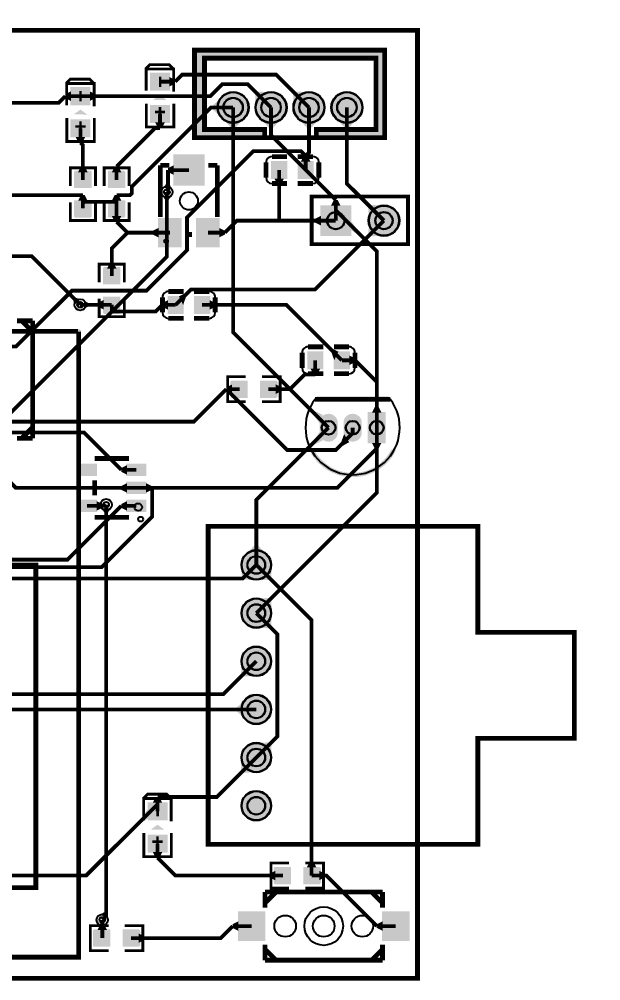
# Model space of a CAD drawing. Header units: millimetres. Extents: x -0.1 to 89.7, y -52.2 to 0.6.
# Drawn here: x 59 to 89.7, y -50.1 to 0.6 of the extents above; entities that cross this region are included whole.
import ezdxf

# ---------------------------------------------------------------- set-up
doc = ezdxf.new("R2010")
doc.units = ezdxf.units.MM
for name, color, linetype, true_color in [('BoardOutLine', 7, 'Continuous', 0xff00ff), ('BottomLayer', 7, 'Continuous', 0x0000ff), ('BottomSilkLayer', 7, 'Continuous', 0x66cc33), ('BottomSolderMaskLayer', 7, 'Continuous', 0xaa00ff), ('Document', 7, 'Continuous', 0xffffff), ('Hole', 7, 'Continuous', 0x222222), ('Multi-Layer', 7, 'Continuous', 0xc0c0c0), ('TopLayer', 7, 'Continuous', 0xff0000), ('TopPasteMaskLayer', 7, 'Continuous', 0x808080), ('TopSilkLayer', 7, 'Continuous', 0xffcc00), ('TopSolderMaskLayer', 7, 'Continuous', 0x800080)]:
    doc.layers.add(name, color=color, linetype=linetype, true_color=true_color)

msp = doc.modelspace()

# ---------------------------------------------------------------- hatches: boundary and pattern name
at = {"layer": 'BottomLayer'}
for points in [[(70.879, -4.593), (69.679, -4.593), (70.179, -5.153), (70.379, -5.153)], [(72.879, -4.593), (71.679, -4.593), (72.179, -5.153), (72.379, -5.153)], [(76.879, -4.593), (75.679, -4.593), (76.179, -5.153), (76.379, -5.153)], [(66.563, -8.722), (67.013, -8.722), (66.888, -8.932), (66.688, -8.932)], [(75.442, -9.246), (75.942, -9.246), (75.792, -8.946), (75.592, -8.946)], [(77.446, -10.082), (78.281, -9.247), (77.545, -9.204), (77.403, -9.346)], [(76.48, -10.026), (76.48, -10.526), (76.78, -10.718), (76.78, -10.435)], [(62.232, -14.17), (61.914, -14.488), (61.854, -14.251), (61.995, -14.11)], [(74.861, -20.755), (75.004, -20.276), (74.561, -20.064), (74.561, -20.346)], [(77.601, -20.155), (78.101, -20.155), (77.951, -19.855), (77.751, -19.855)], [(75.004, -21.634), (74.861, -21.155), (74.561, -21.564), (74.561, -21.846)], [(78.101, -21.755), (77.601, -21.755), (77.751, -22.055), (77.951, -22.055)], [(63.359, -25.213), (63.809, -25.213), (63.684, -25.423), (63.484, -25.423)], [(72.073, -27.69), (70.93, -27.69), (71.401, -27.157), (71.601, -27.157)], [(71.453, -29.974), (72.262, -30.782), (72.305, -30.071), (72.164, -29.93)], [(71.453, -31.495), (72.262, -30.686), (72.305, -31.397), (72.164, -31.538)], [(71.453, -37.594), (72.262, -38.402), (72.305, -37.691), (72.164, -37.55)], [(63.285, -46.635), (63.676, -46.858), (63.684, -46.621), (63.484, -46.507)]]:
    msp.add_hatch(color=256, dxfattribs=at).paths.add_polyline_path(points)
at = {"layer": 'BottomSolderMaskLayer'}
for points in [[(69.454, -4.064, 1), (71.104, -4.064, 1)], [(71.454, -4.064, 1), (73.104, -4.064, 1)], [(73.454, -4.064, 1), (75.104, -4.064, 1)], [(75.454, -4.064, 1), (77.104, -4.064, 1)], [(76.505, -9.22), (76.505, -10.846), (74.879, -10.846), (74.879, -9.22)], [(77.419, -10.033, 1), (79.045, -10.033, 1)], [(75.787, -21.316, -0.785398), (74.836, -21.316), (74.836, -20.594, -0.785398), (75.787, -20.594)], [(77.057, -21.316, -0.785398), (76.106, -21.316), (76.106, -20.594, -0.785398), (77.057, -20.594)], [(78.327, -21.78), (77.376, -21.78), (77.376, -20.13), (78.327, -20.13)], [(70.714, -28.194, 1), (72.289, -28.194, 1)], [(70.714, -30.734, 1), (72.289, -30.734, 1)], [(70.714, -33.274, 1), (72.289, -33.274, 1)], [(70.714, -35.814, 1), (72.289, -35.814, 1)], [(70.714, -38.354, 1), (72.289, -38.354, 1)], [(70.714, -40.894, 1), (72.289, -40.894, 1)]]:
    msp.add_hatch(color=256, dxfattribs=at).paths.add_polyline_path(points)
at = {"layer": 'Document'}
for points in [[(68.379, -0.964), (78.379, -0.964), (78.379, -5.664), (74.679, -5.664), (74.679, -5.164), (77.779, -5.164), (77.779, -1.464), (68.779, -1.464), (68.779, -5.164), (71.979, -5.164), (71.979, -5.664), (68.179, -5.664), (68.179, -5.364), (68.179, -0.964)], [(66.363, -2.437), (66.363, -2.977), (66.493, -2.977), (66.493, -2.437)], [(62.172, -3.199), (62.172, -3.739), (62.302, -3.739), (62.302, -3.199)], [(66.356, -4.035), (66.356, -4.575), (66.486, -4.575), (66.486, -4.035)], [(66.692, -4.241), (66.152, -4.241), (66.152, -4.371), (66.692, -4.371)], [(62.501, -5.003), (61.961, -5.003), (61.961, -5.133), (62.501, -5.133)], [(62.165, -4.797), (62.165, -5.337), (62.295, -5.337), (62.295, -4.797)], [(62.103, -15.748), (3.104, -15.748), (3.087, -15.749), (3.071, -15.752), (3.055, -15.758), (3.04, -15.765), (3.026, -15.774), (3.014, -15.785), (3.003, -15.798), (2.994, -15.812), (2.986, -15.826), (2.981, -15.842), (2.978, -15.858), (2.977, -15.875), (2.978, -15.892), (2.981, -15.908), (2.986, -15.924), (2.994, -15.939), (3.003, -15.952), (3.014, -15.965), (3.026, -15.976), (3.04, -15.985), (3.055, -15.992), (3.071, -15.998), (3.087, -16.001), (3.104, -16.002), (62.103, -16.002), (62.12, -16.001), (62.136, -15.998), (62.152, -15.992), (62.167, -15.985), (62.181, -15.976), (62.193, -15.965), (62.204, -15.952), (62.213, -15.939), (62.221, -15.924), (62.226, -15.908), (62.229, -15.892), (62.23, -15.875), (62.229, -15.858), (62.226, -15.842), (62.221, -15.826), (62.213, -15.812), (62.204, -15.798), (62.193, -15.785), (62.181, -15.774), (62.167, -15.765), (62.152, -15.758), (62.136, -15.752), (62.12, -15.749), (62.103, -15.748)], [(3.139, -49.012), (62.139, -49.012), (62.156, -49.011), (62.172, -49.008), (62.188, -49.002), (62.202, -48.995), (62.216, -48.986), (62.229, -48.975), (62.24, -48.962), (62.249, -48.948), (62.256, -48.934), (62.262, -48.918), (62.265, -48.902), (62.266, -48.885), (62.266, -15.885), (62.265, -15.868), (62.262, -15.852), (62.256, -15.836), (62.249, -15.821), (62.24, -15.808), (62.229, -15.795), (62.216, -15.784), (62.202, -15.775), (62.188, -15.768), (62.172, -15.762), (62.156, -15.759), (62.139, -15.758), (62.122, -15.759), (62.106, -15.762), (62.09, -15.768), (62.075, -15.775), (62.062, -15.784), (62.049, -15.795), (62.038, -15.808), (62.029, -15.821), (62.022, -15.836), (62.016, -15.852), (62.013, -15.868), (62.012, -15.885), (62.012, -48.758), (3.139, -48.758), (3.123, -48.759), (3.106, -48.762), (3.091, -48.768), (3.076, -48.775), (3.062, -48.784), (3.049, -48.795), (3.038, -48.808), (3.029, -48.821), (3.022, -48.836), (3.017, -48.852), (3.013, -48.868), (3.012, -48.885), (3.013, -48.902), (3.017, -48.918), (3.022, -48.934), (3.029, -48.948), (3.038, -48.962), (3.049, -48.975), (3.062, -48.986), (3.076, -48.995), (3.091, -49.002), (3.106, -49.008), (3.123, -49.011), (3.139, -49.012)], [(78.486, -19.558), (74.676, -19.558), (74.676, -19.304), (78.486, -19.304)], [(78.871, -22.115), (78.617, -22.115), (78.584, -22.176), (78.549, -22.235), (78.512, -22.294), (78.473, -22.351), (78.433, -22.407), (78.391, -22.462), (78.347, -22.516), (78.302, -22.568), (78.255, -22.619), (78.207, -22.669), (78.157, -22.717), (78.105, -22.763), (78.053, -22.808), (77.999, -22.852), (77.944, -22.893), (77.887, -22.933), (77.83, -22.972), (77.771, -23.008), (77.711, -23.043), (77.65, -23.076), (77.588, -23.107), (77.526, -23.136), (77.462, -23.164), (77.398, -23.189), (77.333, -23.213), (77.267, -23.234), (77.2, -23.254), (77.133, -23.271), (77.066, -23.287), (76.998, -23.3), (76.93, -23.312), (76.861, -23.321), (76.792, -23.328), (76.723, -23.333), (76.654, -23.337), (76.585, -23.338), (76.516, -23.337), (76.447, -23.333), (76.378, -23.328), (76.309, -23.321), (76.24, -23.312), (76.172, -23.3), (76.104, -23.287), (76.037, -23.271), (75.97, -23.254), (75.903, -23.234), (75.838, -23.213), (75.773, -23.189), (75.708, -23.164), (75.645, -23.136), (75.582, -23.107), (75.52, -23.076), (75.459, -23.043), (75.399, -23.008), (75.341, -22.972), (75.283, -22.933), (75.227, -22.893), (75.171, -22.852), (75.117, -22.808), (75.065, -22.763), (75.014, -22.717), (74.964, -22.669), (74.915, -22.619), (74.869, -22.568), (74.823, -22.516), (74.78, -22.462), (74.738, -22.407), (74.697, -22.351), (74.659, -22.294), (74.622, -22.235), (74.586, -22.176), (74.553, -22.115), (74.299, -22.115), (74.426, -22.369), (74.466, -22.43), (74.507, -22.49), (74.55, -22.548), (74.594, -22.605), (74.64, -22.661), (74.688, -22.716), (74.737, -22.769), (74.788, -22.821), (74.84, -22.871), (74.894, -22.92), (74.949, -22.968), (75.005, -23.013), (75.062, -23.058), (75.121, -23.1), (75.181, -23.141), (75.242, -23.18), (75.304, -23.217), (75.368, -23.253), (75.432, -23.286), (75.497, -23.318), (75.563, -23.348), (75.63, -23.376), (75.698, -23.403), (75.766, -23.427), (75.835, -23.449), (75.904, -23.47), (75.975, -23.488), (76.045, -23.504), (76.116, -23.519), (76.188, -23.531), (76.26, -23.541), (76.332, -23.549), (76.404, -23.556), (76.476, -23.56), (76.549, -23.562), (76.621, -23.562), (76.694, -23.56), (76.766, -23.556), (76.839, -23.549), (76.911, -23.541), (76.982, -23.531), (77.054, -23.519), (77.125, -23.504), (77.196, -23.488), (77.266, -23.47), (77.335, -23.449), (77.404, -23.427), (77.473, -23.403), (77.54, -23.376), (77.607, -23.348), (77.673, -23.318), (77.738, -23.286), (77.803, -23.253), (77.866, -23.217), (77.928, -23.18), (77.989, -23.141), (78.049, -23.1), (78.108, -23.058), (78.165, -23.013), (78.222, -22.968), (78.277, -22.92), (78.33, -22.871), (78.382, -22.821), (78.433, -22.769), (78.482, -22.716), (78.53, -22.661), (78.576, -22.605), (78.621, -22.548), (78.664, -22.49), (78.705, -22.43), (78.744, -22.369)], [(66.236, -40.918), (66.236, -41.458), (66.366, -41.458), (66.366, -40.918)], [(66.229, -42.517), (66.229, -43.057), (66.359, -43.057), (66.359, -42.517)], [(66.565, -42.722), (66.025, -42.722), (66.025, -42.852), (66.565, -42.852)]]:
    msp.add_hatch(color=256, dxfattribs=at).paths.add_polyline_path(points)
at = {"layer": 'Multi-Layer'}
for points in [[(69.479, -4.064, 1), (71.079, -4.064, 1)], [(71.479, -4.064, 1), (73.079, -4.064, 1)], [(73.479, -4.064, 1), (75.079, -4.064, 1)], [(75.479, -4.064, 1), (77.079, -4.064, 1)], [(76.48, -9.246), (76.48, -10.82), (74.905, -10.82), (74.905, -9.246)], [(77.445, -10.033, 1), (79.02, -10.033, 1)], [(75.761, -21.305, -0.785398), (74.861, -21.305), (74.861, -20.605, -0.785398), (75.761, -20.605)], [(77.031, -21.305, -0.785398), (76.131, -21.305), (76.131, -20.605, -0.785398), (77.031, -20.605)], [(78.301, -21.755), (77.401, -21.755), (77.401, -20.155), (78.301, -20.155)], [(70.739, -28.194, 1), (72.263, -28.194, 1)], [(70.739, -30.734, 1), (72.263, -30.734, 1)], [(70.739, -33.274, 1), (72.263, -33.274, 1)], [(70.739, -35.814, 1), (72.263, -35.814, 1)], [(70.739, -38.354, 1), (72.263, -38.354, 1)], [(70.739, -40.894, 1), (72.263, -40.894, 1)]]:
    msp.add_hatch(color=256, dxfattribs=at).paths.add_polyline_path(points)
at = {"layer": 'TopLayer'}
for points in [[(65.921, -2.256), (66.921, -2.256), (66.921, -3.156), (65.921, -3.156)], [(66.921, -2.456), (66.921, -2.956), (67.221, -2.806), (67.221, -2.606)], [(61.73, -3.018), (62.73, -3.018), (62.73, -3.918), (61.73, -3.918)], [(61.73, -3.718), (61.73, -3.218), (61.43, -3.368), (61.43, -3.568)], [(62.73, -3.218), (62.73, -3.718), (63.03, -3.568), (63.03, -3.368)], [(69.75, -4.664), (69.75, -3.464), (69.19, -3.964), (69.19, -4.164)], [(71.481, -4.114), (72.329, -3.266), (71.58, -3.223), (71.438, -3.365)], [(73.481, -4.114), (74.329, -3.266), (73.58, -3.223), (73.438, -3.365)], [(65.921, -3.956), (66.921, -3.956), (66.921, -4.856), (65.921, -4.856)], [(61.73, -4.718), (62.73, -4.718), (62.73, -5.618), (61.73, -5.618)], [(66.671, -4.856), (66.171, -4.856), (66.321, -5.156), (66.521, -5.156)], [(74.879, -4.593), (73.679, -4.593), (74.179, -5.153), (74.379, -5.153)], [(62.48, -5.618), (61.98, -5.618), (62.13, -5.918), (62.33, -5.918)], [(67.145, -6.567), (68.745, -6.567), (68.745, -8.167), (67.145, -8.167)], [(72.306, -6.916), (73.106, -6.916), (73.106, -7.816), (72.306, -7.816)], [(73.706, -6.916), (74.506, -6.916), (74.506, -7.816), (73.706, -7.816)], [(73.856, -6.916), (74.356, -6.916), (74.206, -6.616), (74.006, -6.616)], [(62.789, -8.286), (61.925, -8.286), (61.925, -7.48), (62.789, -7.48)], [(62.107, -7.48), (62.607, -7.48), (62.457, -7.18), (62.257, -7.18)], [(63.703, -8.286), (64.567, -8.286), (64.567, -7.48), (63.703, -7.48)], [(64.385, -7.48), (63.885, -7.48), (64.035, -7.18), (64.235, -7.18)], [(67.145, -7.617), (67.145, -7.117), (66.845, -7.267), (66.845, -7.467)], [(67.039, -8.358), (66.593, -8.296), (66.745, -8.105), (66.945, -8.133)], [(72.956, -7.816), (72.456, -7.816), (72.606, -8.116), (72.806, -8.116)], [(62.789, -8.986), (61.925, -8.986), (61.925, -9.793), (62.789, -9.793)], [(62.607, -8.986), (62.107, -8.986), (62.257, -8.686), (62.457, -8.686)], [(63.703, -8.986), (64.567, -8.986), (64.567, -9.793), (63.703, -9.793)], [(63.885, -8.986), (64.385, -8.986), (64.235, -8.686), (64.035, -8.686)], [(64.385, -9.792), (63.885, -9.792), (64.035, -10.092), (64.235, -10.092)], [(66.345, -9.917), (67.545, -9.917), (67.545, -11.417), (66.345, -11.417)], [(68.345, -9.917), (69.545, -9.917), (69.545, -11.417), (68.345, -11.417)], [(74.905, -10.283), (74.905, -9.783), (74.605, -9.933), (74.605, -10.133)], [(77.446, -9.984), (78.281, -10.819), (77.545, -10.862), (77.403, -10.72)], [(66.345, -10.917), (66.345, -10.417), (66.045, -10.567), (66.045, -10.767)], [(69.545, -10.417), (69.545, -10.917), (69.845, -10.767), (69.845, -10.567)], [(64.313, -13.366), (63.449, -13.366), (63.449, -12.56), (64.313, -12.56)], [(63.631, -12.56), (64.131, -12.56), (63.981, -12.26), (63.781, -12.26)], [(64.313, -14.066), (63.449, -14.066), (63.449, -14.873), (64.313, -14.873)], [(66.845, -14.028), (67.645, -14.028), (67.645, -14.928), (66.845, -14.928)], [(67.43, -14.028), (67.645, -14.479), (67.786, -14.078), (67.695, -13.887)], [(68.245, -14.028), (69.045, -14.028), (69.045, -14.928), (68.245, -14.928)], [(62.412, -14.694), (62.412, -14.244), (62.622, -14.369), (62.622, -14.569)], [(63.449, -14.219), (63.449, -14.719), (63.149, -14.569), (63.149, -14.369)], [(66.845, -14.728), (66.845, -14.228), (66.545, -14.378), (66.545, -14.578)], [(69.045, -14.228), (69.045, -14.728), (69.345, -14.578), (69.345, -14.378)], [(74.211, -16.949), (75.011, -16.949), (75.011, -17.849), (74.211, -17.849)], [(75.611, -17.4), (75.827, -16.949), (75.561, -16.808), (75.47, -16.999)], [(75.611, -16.949), (76.411, -16.949), (76.411, -17.849), (75.611, -17.849)], [(76.411, -17.149), (76.411, -17.649), (76.711, -17.499), (76.711, -17.299)], [(74.861, -17.849), (74.361, -17.849), (74.511, -18.149), (74.711, -18.149)], [(70.218, -18.673), (70.218, -19.173), (69.918, -19.023), (69.918, -18.823)], [(71.024, -19.355), (71.024, -18.491), (70.218, -18.491), (70.218, -19.355)], [(71.724, -19.355), (71.724, -18.491), (72.531, -18.491), (72.531, -19.355)], [(72.531, -18.673), (72.531, -19.173), (72.831, -19.023), (72.831, -18.823)], [(74.861, -20.755), (75.004, -20.276), (74.561, -20.064), (74.561, -20.346)], [(77.601, -20.155), (78.101, -20.155), (77.951, -19.855), (77.751, -19.855)], [(76.4, -21.717), (76.131, -21.296), (75.981, -21.707), (76.066, -21.905)], [(78.101, -21.755), (77.601, -21.755), (77.751, -22.055), (77.951, -22.055)], [(62.081, -22.88), (63.081, -22.88), (63.081, -23.48), (62.081, -23.48)], [(64.681, -23.43), (64.681, -22.93), (64.381, -23.08), (64.381, -23.28)], [(64.681, -22.88), (65.681, -22.88), (65.681, -23.48), (64.681, -23.48)], [(64.681, -23.83), (65.681, -23.83), (65.681, -24.43), (64.681, -24.43)], [(64.681, -24.38), (64.681, -23.88), (64.381, -24.03), (64.381, -24.23)], [(65.681, -23.88), (65.681, -24.38), (65.981, -24.23), (65.981, -24.03)], [(62.081, -24.78), (63.081, -24.78), (63.081, -25.38), (62.081, -25.38)], [(63.081, -24.83), (63.081, -25.33), (63.381, -25.18), (63.381, -24.98)], [(63.425, -25.269), (63.353, -24.824), (63.165, -24.98), (63.197, -25.18)], [(64.681, -25.33), (64.681, -24.83), (64.381, -24.98), (64.381, -25.18)], [(64.681, -24.78), (65.681, -24.78), (65.681, -25.38), (64.681, -25.38)], [(70.741, -28.146), (71.549, -28.955), (70.861, -28.975), (70.72, -28.834)], [(71.453, -28.955), (72.262, -28.146), (72.305, -28.857), (72.164, -28.998)], [(70.741, -33.226), (71.549, -34.035), (70.838, -34.078), (70.697, -33.937)], [(70.997, -36.386), (70.997, -35.243), (70.464, -35.714), (70.464, -35.914)], [(70.741, -38.306), (71.549, -39.115), (70.838, -39.158), (70.697, -39.017)], [(66.044, -40.737), (66.544, -40.737), (66.394, -40.437), (66.194, -40.437)], [(65.794, -41.562), (65.794, -41.062), (65.494, -41.47), (65.494, -41.753)], [(65.794, -40.737), (66.794, -40.737), (66.794, -41.637), (65.794, -41.637)], [(65.794, -42.437), (66.794, -42.437), (66.794, -43.337), (65.794, -43.337)], [(66.544, -43.337), (66.044, -43.337), (66.194, -43.637), (66.394, -43.637)], [(74.163, -44.145), (74.663, -44.145), (74.513, -43.845), (74.313, -43.845)], [(72.504, -44.327), (72.504, -44.827), (72.204, -44.677), (72.204, -44.477)], [(73.31, -45.009), (73.31, -44.145), (72.504, -44.145), (72.504, -45.009)], [(74.01, -45.009), (74.01, -44.145), (74.817, -44.145), (74.817, -45.009)], [(74.817, -44.327), (74.817, -44.827), (75.117, -44.677), (75.117, -44.477)], [(70.557, -47.994), (70.557, -46.494), (71.957, -46.494), (71.957, -47.994)], [(78.157, -47.994), (78.157, -46.494), (79.557, -46.494), (79.557, -47.994)], [(63.632, -47.447), (63.132, -47.447), (63.282, -47.147), (63.482, -47.147)], [(63.157, -47.117), (63.607, -47.117), (63.482, -47.327), (63.282, -47.327)], [(70.557, -47.494), (70.557, -46.994), (70.257, -47.144), (70.257, -47.344)], [(78.157, -47.494), (78.157, -46.994), (77.857, -47.144), (77.857, -47.344)], [(63.785, -48.311), (63.785, -47.447), (62.979, -47.447), (62.979, -48.311)], [(64.485, -48.311), (64.485, -47.447), (65.292, -47.447), (65.292, -48.311)], [(65.292, -47.629), (65.292, -48.129), (65.592, -47.979), (65.592, -47.779)]]:
    msp.add_hatch(color=256, dxfattribs=at).paths.add_polyline_path(points)
at = {"layer": 'TopPasteMaskLayer'}
for points in [[(65.921, -2.256), (66.921, -2.256), (66.921, -3.156), (65.921, -3.156)], [(61.73, -3.018), (62.73, -3.018), (62.73, -3.918), (61.73, -3.918)], [(65.921, -3.956), (66.921, -3.956), (66.921, -4.856), (65.921, -4.856)], [(61.73, -4.718), (62.73, -4.718), (62.73, -5.618), (61.73, -5.618)], [(67.145, -6.567), (68.745, -6.567), (68.745, -8.167), (67.145, -8.167)], [(72.306, -6.916), (73.106, -6.916), (73.106, -7.816), (72.306, -7.816)], [(73.706, -6.916), (74.506, -6.916), (74.506, -7.816), (73.706, -7.816)], [(61.907, -7.441), (61.907, -8.241), (61.957, -8.291), (62.185, -8.291), (62.185, -7.921), (62.515, -7.921), (62.515, -8.291), (62.757, -8.291), (62.807, -8.241), (62.807, -7.441), (62.757, -7.391), (61.957, -7.391)], [(63.685, -7.441), (63.685, -8.241), (63.735, -8.291), (63.963, -8.291), (63.963, -7.921), (64.293, -7.921), (64.293, -8.291), (64.535, -8.291), (64.585, -8.241), (64.585, -7.441), (64.535, -7.391), (63.735, -7.391)], [(62.807, -9.831), (62.807, -9.031), (62.757, -8.981), (62.529, -8.981), (62.529, -9.351), (62.199, -9.351), (62.199, -8.981), (61.957, -8.981), (61.907, -9.031), (61.907, -9.831), (61.957, -9.881), (62.757, -9.881)], [(64.585, -9.831), (64.585, -9.031), (64.535, -8.981), (64.307, -8.981), (64.307, -9.351), (63.977, -9.351), (63.977, -8.981), (63.735, -8.981), (63.685, -9.031), (63.685, -9.831), (63.735, -9.881), (64.535, -9.881)], [(66.345, -9.917), (67.545, -9.917), (67.545, -11.417), (66.345, -11.417)], [(68.345, -9.917), (69.545, -9.917), (69.545, -11.417), (68.345, -11.417)], [(63.431, -12.521), (63.431, -13.321), (63.481, -13.371), (63.709, -13.371), (63.709, -13.001), (64.039, -13.001), (64.039, -13.371), (64.281, -13.371), (64.331, -13.321), (64.331, -12.521), (64.281, -12.471), (63.481, -12.471)], [(64.331, -14.911), (64.331, -14.111), (64.281, -14.061), (64.053, -14.061), (64.053, -14.431), (63.723, -14.431), (63.723, -14.061), (63.481, -14.061), (63.431, -14.111), (63.431, -14.911), (63.481, -14.961), (64.281, -14.961)], [(66.845, -14.028), (67.645, -14.028), (67.645, -14.928), (66.845, -14.928)], [(68.245, -14.028), (69.045, -14.028), (69.045, -14.928), (68.245, -14.928)], [(74.211, -16.949), (75.011, -16.949), (75.011, -17.849), (74.211, -17.849)], [(75.611, -16.949), (76.411, -16.949), (76.411, -17.849), (75.611, -17.849)], [(70.179, -19.373), (70.979, -19.373), (71.029, -19.323), (71.029, -19.095), (70.659, -19.095), (70.659, -18.765), (71.029, -18.765), (71.029, -18.523), (70.979, -18.473), (70.179, -18.473), (70.129, -18.523), (70.129, -19.323)], [(72.569, -18.473), (71.769, -18.473), (71.719, -18.523), (71.719, -18.751), (72.089, -18.751), (72.089, -19.081), (71.719, -19.081), (71.719, -19.323), (71.769, -19.373), (72.569, -19.373), (72.619, -19.323), (72.619, -18.523)], [(62.081, -22.88), (63.081, -22.88), (63.081, -23.48), (62.081, -23.48)], [(64.681, -22.88), (65.681, -22.88), (65.681, -23.48), (64.681, -23.48)], [(64.681, -23.83), (65.681, -23.83), (65.681, -24.43), (64.681, -24.43)], [(62.081, -24.78), (63.081, -24.78), (63.081, -25.38), (62.081, -25.38)], [(64.681, -24.78), (65.681, -24.78), (65.681, -25.38), (64.681, -25.38)], [(65.794, -40.737), (66.794, -40.737), (66.794, -41.637), (65.794, -41.637)], [(65.794, -42.437), (66.794, -42.437), (66.794, -43.337), (65.794, -43.337)], [(72.465, -45.027), (73.265, -45.027), (73.315, -44.977), (73.315, -44.749), (72.945, -44.749), (72.945, -44.419), (73.315, -44.419), (73.315, -44.177), (73.265, -44.127), (72.465, -44.127), (72.415, -44.177), (72.415, -44.977)], [(74.855, -44.127), (74.055, -44.127), (74.005, -44.177), (74.005, -44.405), (74.375, -44.405), (74.375, -44.735), (74.005, -44.735), (74.005, -44.977), (74.055, -45.027), (74.855, -45.027), (74.905, -44.977), (74.905, -44.177)], [(70.557, -47.994), (70.557, -46.494), (71.957, -46.494), (71.957, -47.994)], [(78.157, -47.994), (78.157, -46.494), (79.557, -46.494), (79.557, -47.994)], [(62.94, -48.329), (63.74, -48.329), (63.79, -48.279), (63.79, -48.051), (63.42, -48.051), (63.42, -47.721), (63.79, -47.721), (63.79, -47.479), (63.74, -47.429), (62.94, -47.429), (62.89, -47.479), (62.89, -48.279)], [(65.33, -47.429), (64.53, -47.429), (64.48, -47.479), (64.48, -47.707), (64.85, -47.707), (64.85, -48.037), (64.48, -48.037), (64.48, -48.279), (64.53, -48.329), (65.33, -48.329), (65.38, -48.279), (65.38, -47.479)]]:
    msp.add_hatch(color=256, dxfattribs=at).paths.add_polyline_path(points)
at = {"layer": 'TopSilkLayer'}
for points in [[(66.061, -3.666), (66.781, -3.676), (66.421, -3.416)], [(61.87, -4.428), (62.59, -4.438), (62.23, -4.178)], [(65.934, -42.147), (66.654, -42.157), (66.294, -41.897)]]:
    msp.add_hatch(color=256, dxfattribs=at).paths.add_polyline_path(points)
at = {"layer": 'TopSolderMaskLayer'}
for points in [[(65.896, -2.231), (66.947, -2.231), (66.947, -3.181), (65.896, -3.181)], [(61.705, -2.993), (62.756, -2.993), (62.756, -3.943), (61.705, -3.943)], [(69.454, -4.064, 1), (71.104, -4.064, 1)], [(71.454, -4.064, 1), (73.104, -4.064, 1)], [(73.454, -4.064, 1), (75.104, -4.064, 1)], [(75.454, -4.064, 1), (77.104, -4.064, 1)], [(65.896, -3.931), (66.947, -3.931), (66.947, -4.881), (65.896, -4.881)], [(61.705, -4.693), (62.756, -4.693), (62.756, -5.643), (61.705, -5.643)], [(67.12, -6.542), (68.771, -6.542), (68.771, -8.192), (67.12, -8.192)], [(72.281, -6.891), (73.132, -6.891), (73.132, -7.841), (72.281, -7.841)], [(73.681, -6.891), (74.532, -6.891), (74.532, -7.841), (73.681, -7.841)], [(62.816, -8.31), (61.898, -8.31), (61.898, -7.456), (62.816, -7.456)], [(63.676, -8.31), (64.594, -8.31), (64.594, -7.456), (63.676, -7.456)], [(62.816, -8.962), (61.898, -8.962), (61.898, -9.816), (62.816, -9.816)], [(63.676, -8.962), (64.594, -8.962), (64.594, -9.816), (63.676, -9.816)], [(76.505, -9.22), (76.505, -10.846), (74.879, -10.846), (74.879, -9.22)], [(77.419, -10.033, 1), (79.045, -10.033, 1)], [(66.32, -9.892), (67.57, -9.892), (67.57, -11.442), (66.32, -11.442)], [(68.32, -9.892), (69.57, -9.892), (69.57, -11.442), (68.32, -11.442)], [(64.34, -13.39), (63.422, -13.39), (63.422, -12.536), (64.34, -12.536)], [(64.34, -14.042), (63.422, -14.042), (63.422, -14.896), (64.34, -14.896)], [(66.82, -14.003), (67.671, -14.003), (67.671, -14.953), (66.82, -14.953)], [(68.22, -14.003), (69.071, -14.003), (69.071, -14.953), (68.22, -14.953)], [(74.186, -16.924), (75.037, -16.924), (75.037, -17.874), (74.186, -17.874)], [(75.586, -16.924), (76.437, -16.924), (76.437, -17.874), (75.586, -17.874)], [(71.05, -19.38), (71.05, -18.466), (70.192, -18.466), (70.192, -19.38)], [(71.699, -19.38), (71.699, -18.466), (72.556, -18.466), (72.556, -19.38)], [(75.787, -21.316, -0.785398), (74.836, -21.316), (74.836, -20.594, -0.785398), (75.787, -20.594)], [(77.057, -21.316, -0.785398), (76.106, -21.316), (76.106, -20.594, -0.785398), (77.057, -20.594)], [(78.327, -21.78), (77.376, -21.78), (77.376, -20.13), (78.327, -20.13)], [(62.056, -22.855), (63.106, -22.855), (63.106, -23.505), (62.056, -23.505)], [(64.656, -22.855), (65.707, -22.855), (65.707, -23.505), (64.656, -23.505)], [(64.656, -23.805), (65.707, -23.805), (65.707, -24.455), (64.656, -24.455)], [(62.056, -24.755), (63.106, -24.755), (63.106, -25.405), (62.056, -25.405)], [(64.656, -24.755), (65.707, -24.755), (65.707, -25.405), (64.656, -25.405)], [(70.714, -28.194, 1), (72.289, -28.194, 1)], [(70.714, -30.734, 1), (72.289, -30.734, 1)], [(70.714, -33.274, 1), (72.289, -33.274, 1)], [(70.714, -35.814, 1), (72.289, -35.814, 1)], [(70.714, -38.354, 1), (72.289, -38.354, 1)], [(70.714, -40.894, 1), (72.289, -40.894, 1)], [(65.769, -40.712), (66.82, -40.712), (66.82, -41.662), (65.769, -41.662)], [(65.769, -42.412), (66.82, -42.412), (66.82, -43.362), (65.769, -43.362)], [(73.336, -45.034), (73.336, -44.12), (72.478, -44.12), (72.478, -45.034)], [(73.985, -45.034), (73.985, -44.12), (74.842, -44.12), (74.842, -45.034)], [(70.534, -48.021), (70.534, -46.467), (71.981, -46.467), (71.981, -48.021)], [(78.133, -48.021), (78.133, -46.467), (79.581, -46.467), (79.581, -48.021)], [(63.811, -48.336), (63.811, -47.422), (62.953, -47.422), (62.953, -48.336)], [(64.46, -48.336), (64.46, -47.422), (65.317, -47.422), (65.317, -48.336)]]:
    msp.add_hatch(color=256, dxfattribs=at).paths.add_polyline_path(points)

# ---------------------------------------------------------------- linework, layer by layer
at = {"layer": 'BoardOutLine', "const_width": 0.254}
msp.add_lwpolyline([(0, 0), (80, 0), (80, -50), (0, -50), (0, 0)], close=True, dxfattribs=at)
at = {"layer": 'BottomLayer', "const_width": 0.2}
for points in [[(70.279, -4.064), (70.279, -15.923), (75.311, -20.955)], [(75.692, -8.945), (72.279, -5.532), (72.279, -4.064)], [(78.232, -10.033), (76.279, -8.08), (76.279, -4.064)], [(50.806, -31.531), (50.333, -31.059), (50.333, -28.388), (66.788, -11.932), (66.788, -8.524)], [(75.692, -9.489), (75.692, -8.946)], [(75.692, -9.489), (77.851, -11.648), (77.851, -20.955)], [(75.692, -10.033), (75.692, -9.489)], [(37.558, -15.56), (41.208, -11.91), (59.654, -11.91), (62.213, -14.469)], [(71.501, -30.734), (77.851, -24.384), (77.851, -20.955)], [(75.311, -20.955), (71.501, -24.765), (71.501, -28.194)], [(63.382, -46.919), (63.584, -46.716), (63.584, -25.015)], [(71.501, -38.354), (72.608, -37.247), (72.608, -31.841), (71.501, -30.734)]]:
    msp.add_lwpolyline(points, dxfattribs=at)
at = {"layer": 'BottomSilkLayer', "const_width": 0.254}
for points in [[(62.103, -15.875), (3.104, -15.875)], [(3.139, -48.885), (62.139, -48.885), (62.139, -15.885)]]:
    msp.add_lwpolyline(points, dxfattribs=at)
at = {"layer": 'BottomSolderMaskLayer'}
for centre, radius in [((70.279, -4.064), 0.825), ((70.279, -4.064), 0.516), ((72.279, -4.064), 0.825), ((72.279, -4.064), 0.516), ((74.279, -4.064), 0.825), ((74.279, -4.064), 0.516), ((76.279, -4.064), 0.825), ((76.279, -4.064), 0.516), ((75.692, -10.033), 0.459), ((78.232, -10.033), 0.813), ((78.232, -10.033), 0.459), ((75.311, -20.955), 0.37), ((76.581, -20.955), 0.37), ((77.851, -20.955), 0.37), ((71.501, -28.194), 0.787), ((71.501, -28.194), 0.472), ((71.501, -30.734), 0.787), ((71.501, -30.734), 0.472), ((71.501, -33.274), 0.787), ((71.501, -33.274), 0.472), ((71.501, -35.814), 0.787), ((71.501, -35.814), 0.472), ((71.501, -38.354), 0.787), ((71.501, -38.354), 0.472), ((71.501, -40.894), 0.787), ((71.501, -40.894), 0.472)]:
    msp.add_circle(centre, radius, dxfattribs=at)
at = {"layer": 'Document'}
for centre, radius in [((66.745, -11.117), 0.1), ((65.278, -25.146), 0.2)]:
    msp.add_circle(centre, radius, dxfattribs=at)
at = {"layer": 'Hole'}
for centre in [(66.788, -8.524), (62.213, -14.469), (63.584, -25.015), (63.382, -46.919)]:
    msp.add_circle(centre, 0.15, dxfattribs=at)
at = {"layer": 'Multi-Layer'}
for centre, radius in [((70.279, -4.064), 0.8), ((72.279, -4.064), 0.8), ((74.279, -4.064), 0.8), ((76.279, -4.064), 0.8), ((70.279, -4.064), 0.5), ((72.279, -4.064), 0.5), ((74.279, -4.064), 0.5), ((76.279, -4.064), 0.5), ((66.788, -8.524), 0.3), ((75.692, -10.033), 0.445), ((78.232, -10.033), 0.787), ((78.232, -10.033), 0.445), ((62.213, -14.469), 0.3), ((75.311, -20.955), 0.35), ((76.581, -20.955), 0.35), ((77.851, -20.955), 0.35), ((63.584, -25.015), 0.3), ((71.501, -28.194), 0.762), ((71.501, -28.194), 0.457), ((71.501, -30.734), 0.762), ((71.501, -30.734), 0.457), ((71.501, -33.274), 0.762), ((71.501, -33.274), 0.457), ((71.501, -35.814), 0.762), ((71.501, -35.814), 0.457), ((71.501, -38.354), 0.762), ((71.501, -38.354), 0.457), ((71.501, -40.894), 0.762), ((71.501, -40.894), 0.457), ((63.382, -46.919), 0.3)]:
    msp.add_circle(centre, radius, dxfattribs=at)
at = {"layer": 'TopLayer', "const_width": 0.2}
for points in [[(67.222, -2.706), (67.594, -2.334), (72.549, -2.334), (74.279, -4.064)], [(62.23, -3.467), (69.073, -3.467), (69.708, -2.832), (71.046, -2.832), (72.278, -4.064)], [(66.421, -2.705), (67.221, -2.705)], [(57.023, -3.82), (61.077, -3.82), (61.43, -3.467)], [(61.829, -3.467), (61.43, -3.467)], [(61.83, -3.468), (62.23, -3.468)], [(70.279, -4.064), (69.114, -4.064), (64.937, -8.241), (64.937, -8.588), (64.839, -8.686), (64.135, -8.686)], [(74.279, -4.064), (74.279, -6.442), (74.106, -6.615)], [(66.421, -4.407), (66.421, -5.156)], [(62.23, -5.169), (62.23, -5.918)], [(64.135, -7.179), (66.158, -5.156), (66.421, -5.156)], [(62.357, -7.882), (62.357, -6.045), (62.23, -5.918)], [(74.106, -6.615), (73.859, -6.368), (71.344, -6.368), (67.847, -9.865), (67.847, -11.599), (65.72, -13.726), (61.785, -13.726), (58.839, -16.672), (38.986, -16.672), (37.558, -18.1)], [(74.107, -7.366), (74.107, -6.614)], [(64.135, -7.882), (64.135, -7.178)], [(66.845, -7.367), (66.845, -8.468), (66.788, -8.524)], [(67.945, -7.366), (66.845, -7.366)], [(72.705, -10.033), (72.705, -7.366)], [(52.358, -7.94), (53.104, -8.686), (62.357, -8.686)], [(62.357, -9.037), (62.357, -8.687)], [(64.135, -9.037), (64.135, -8.687)], [(62.357, -9.389), (62.357, -9.037)], [(62.357, -9.037), (64.135, -9.037)], [(64.135, -9.389), (64.135, -9.037)], [(64.135, -9.39), (64.135, -10.094)], [(64.135, -10.093), (64.709, -10.667)], [(78.232, -10.033), (74.597, -13.668), (68.054, -13.668), (67.244, -14.478)], [(72.706, -10.033), (70.48, -10.033), (69.846, -10.667)], [(75.692, -10.033), (72.705, -10.033)], [(64.709, -10.668), (63.881, -11.496), (63.881, -12.962)], [(64.709, -10.668), (66.944, -10.668)], [(68.946, -10.668), (69.845, -10.668)], [(62.212, -14.47), (63.881, -14.47)], [(63.881, -14.469), (63.881, -14.821)], [(63.881, -14.821), (66.2, -14.821), (66.546, -14.478)], [(67.244, -14.478), (66.546, -14.478)], [(68.646, -14.478), (73.091, -14.478), (76.012, -17.399)], [(74.61, -17.399), (74.61, -18.151)], [(76.012, -17.399), (76.711, -17.399)], [(77.851, -20.955), (77.851, -18.539), (76.711, -17.399)], [(64.381, -23.18), (62.414, -21.213), (56.756, -21.213), (56.109, -21.86), (51.909, -21.86), (51.156, -21.107), (51.156, -19.302), (52.358, -18.1)], [(73.279, -18.923), (74.053, -18.15), (74.611, -18.15)], [(52.358, -20.64), (68.2, -20.64), (69.917, -18.923)], [(69.916, -18.923), (73.122, -22.129), (75.702, -22.129), (76.581, -21.25), (76.581, -20.955)], [(70.62, -18.923), (69.916, -18.923)], [(73.279, -18.923), (72.129, -18.923)], [(75.311, -20.955), (73.279, -18.923)], [(77.851, -21.025), (77.851, -20.955)], [(77.851, -21.026), (77.851, -22.055)], [(66.007, -24.13), (75.777, -24.13), (77.851, -22.056)], [(65.182, -24.13), (58.827, -24.13), (57.912, -23.216)], [(65.182, -23.18), (64.382, -23.18)], [(66.007, -24.13), (66.007, -25.651), (63.341, -28.316), (53.218, -28.316), (51.435, -30.099)], [(65.182, -24.13), (66.007, -24.13)], [(64.382, -25.08), (61.547, -27.915), (52.014, -27.915), (50.165, -29.764), (50.165, -30.414), (49.378, -31.201), (44.999, -31.201), (42.466, -28.666), (40.053, -28.666), (38.877, -29.843), (38.877, -30.287)], [(62.581, -25.08), (63.381, -25.08)], [(63.382, -25.08), (63.519, -25.08), (63.584, -25.015)], [(65.182, -25.08), (64.382, -25.08)], [(53.975, -30.099), (55.169, -28.905), (70.79, -28.905), (71.501, -28.194)], [(74.415, -44.577), (74.415, -31.107), (71.501, -28.194)], [(71.501, -33.274), (69.76, -35.015), (48.895, -35.015)], [(45.872, -36.788), (46.846, -35.814), (71.501, -35.814)], [(66.294, -40.437), (69.419, -40.437), (71.501, -38.354)], [(66.294, -40.813), (66.294, -40.437)], [(36.855, -44.575), (62.53, -44.575), (66.294, -40.813)], [(66.294, -41.187), (66.294, -40.812)], [(66.294, -42.888), (66.294, -43.637)], [(72.906, -44.577), (67.234, -44.577), (66.294, -43.637)], [(74.415, -44.577), (75.189, -44.577), (77.856, -47.244)], [(63.381, -47.879), (63.381, -46.919)], [(64.89, -47.879), (69.622, -47.879), (70.257, -47.244)], [(71.257, -47.244), (70.257, -47.244)], [(78.857, -47.244), (77.856, -47.244)]]:
    msp.add_lwpolyline(points, dxfattribs=at)
at = {"layer": 'TopSilkLayer'}
for points, const_width in [([(68.239, -1.044), (78.269, -1.044), (78.269, -5.654), (68.239, -5.654), (68.239, -1.044)], 0.254), ([(79.502, -8.763), (79.502, -11.278), (74.422, -11.278), (74.422, -8.763), (79.502, -8.763)], 0.203), ([(68.961, -26.162), (68.961, -42.926), (83.185, -42.926), (83.185, -37.338), (88.265, -37.338), (88.265, -31.75), (83.185, -31.75), (83.185, -26.162), (68.961, -26.162)], 0.254), ([(42.736, -45.212), (42.736, -28.194), (59.881, -28.194), (59.881, -45.212), (42.736, -45.212)], 0.254)]:
    msp.add_lwpolyline(points, close=True, dxfattribs=dict(at, const_width=const_width))
for points, const_width in [([(68.869, -1.464), (68.769, -1.464), (68.769, -5.224), (71.939, -5.224), (71.939, -5.664)], 0.254), ([(68.869, -1.464), (77.809, -1.464), (77.809, -5.224), (74.669, -5.224), (74.669, -5.554)], 0.254), ([(65.691, -2.036), (65.691, -2.006), (65.891, -1.806), (66.911, -1.806), (66.941, -1.836), (67.141, -2.036)], 0.15), ([(65.691, -3.186), (65.691, -2.036), (67.141, -2.036), (67.141, -3.236)], 0.15), ([(61.5, -2.798), (61.5, -2.768), (61.7, -2.568), (62.72, -2.568), (62.75, -2.598), (62.95, -2.798)], 0.15), ([(61.5, -3.948), (61.5, -2.798), (62.95, -2.798), (62.95, -3.998)], 0.15), ([(67.151, -3.856), (67.151, -5.096), (65.701, -5.096), (65.701, -3.856)], 0.15), ([(62.96, -4.618), (62.96, -5.858), (61.51, -5.858), (61.51, -4.618)], 0.15), ([(73.126, -6.656), (72.326, -6.656)], 0.254), ([(73.686, -6.656), (74.486, -6.656)], 0.254), ([(66.445, -7.117), (66.914, -7.117)], 0.254), ([(66.445, -7.117), (66.914, -7.117)], 0.254), ([(66.445, -7.117), (66.914, -7.117)], 0.254), ([(66.445, -8.917), (66.445, -7.117)], 0.254), ([(68.976, -7.117), (69.445, -7.117)], 0.254), ([(68.976, -7.117), (69.445, -7.117)], 0.254), ([(68.976, -7.117), (69.445, -7.117)], 0.254), ([(69.445, -7.117), (69.445, -9.836)], 0.254), ([(69.445, -8.917), (69.445, -7.117)], 0.254), ([(72.016, -7.766), (72.016, -6.966)], 0.254), ([(74.796, -6.966), (74.796, -7.766)], 0.254), ([(63.018, -8.21), (63.018, -7.251), (61.697, -7.251), (61.697, -8.21)], 0.152), ([(63.475, -8.21), (63.475, -7.251), (64.796, -7.251), (64.796, -8.21)], 0.152), ([(73.126, -8.076), (72.326, -8.076)], 0.254), ([(73.686, -8.076), (74.486, -8.076)], 0.254), ([(63.018, -9.062), (63.018, -10.021), (61.697, -10.021), (61.697, -9.062)], 0.152), ([(63.475, -9.062), (63.475, -10.021), (64.796, -10.021), (64.796, -9.062)], 0.152), ([(66.445, -8.917), (66.445, -9.836)], 0.254), ([(67.776, -10.767), (68.114, -10.767)], 0.254), ([(64.542, -13.29), (64.542, -12.331), (63.221, -12.331), (63.221, -13.29)], 0.152), ([(67.665, -13.768), (66.865, -13.768)], 0.254), ([(68.225, -13.768), (69.025, -13.768)], 0.254), ([(64.542, -14.142), (64.542, -15.101), (63.221, -15.101), (63.221, -14.142)], 0.152), ([(66.555, -14.878), (66.555, -14.078)], 0.254), ([(69.335, -14.078), (69.335, -14.878)], 0.254), ([(58.893, -15.315), (59.712, -15.315)], 0.254), ([(59.712, -15.315), (59.712, -21.515)], 0.254), ([(67.665, -15.188), (66.865, -15.188)], 0.254), ([(68.225, -15.188), (69.025, -15.188)], 0.254), ([(59.69, -15.875), (59.182, -15.367)], 0.254), ([(75.031, -16.689), (74.231, -16.689)], 0.254), ([(75.591, -16.689), (76.391, -16.689)], 0.254), ([(73.921, -17.799), (73.921, -16.999)], 0.254), ([(76.701, -16.999), (76.701, -17.799)], 0.254), ([(70.948, -19.584), (69.989, -19.584), (69.989, -18.262), (70.948, -18.262)], 0.152), ([(71.8, -19.584), (72.759, -19.584), (72.759, -18.262), (71.8, -18.262)], 0.152), ([(75.031, -18.109), (74.231, -18.109)], 0.254), ([(75.591, -18.109), (76.391, -18.109)], 0.254), ([(74.601, -19.455), (78.561, -19.455)], 0.254), ([(59.182, -21.463), (59.69, -20.955)], 0.254), ([(58.893, -21.515), (59.712, -21.515)], 0.254), ([(62.981, -22.58), (64.781, -22.58)], 0.254), ([(62.981, -24.53), (62.981, -23.73)], 0.254), ([(62.981, -25.68), (64.781, -25.68)], 0.254), ([(65.564, -40.517), (65.564, -40.487), (65.764, -40.287), (66.784, -40.287), (66.814, -40.317), (67.014, -40.517)], 0.15), ([(65.564, -41.667), (65.564, -40.517), (67.014, -40.517), (67.014, -41.717)], 0.15), ([(67.024, -42.337), (67.024, -43.577), (65.574, -43.577), (65.574, -42.337)], 0.15), ([(73.234, -45.238), (72.275, -45.238), (72.275, -43.916), (73.234, -43.916)], 0.152), ([(74.086, -45.238), (75.045, -45.238), (75.045, -43.916), (74.086, -43.916)], 0.152), ([(71.957, -45.444), (78.157, -45.444)], 0.254), ([(71.957, -45.444), (71.957, -46.263)], 0.254), ([(72.009, -45.974), (72.517, -45.466)], 0.254), ([(77.597, -45.466), (78.105, -45.974)], 0.254), ([(78.157, -45.444), (78.157, -46.263)], 0.254), ([(63.709, -48.54), (62.75, -48.54), (62.75, -47.218), (63.709, -47.218)], 0.152), ([(64.561, -48.54), (65.52, -48.54), (65.52, -47.218), (64.561, -47.218)], 0.152), ([(71.957, -48.225), (71.957, -49.044)], 0.254), ([(78.157, -48.225), (78.157, -49.044)], 0.254), ([(72.009, -48.514), (72.517, -49.022)], 0.254), ([(77.597, -49.022), (78.105, -48.514)], 0.254), ([(78.157, -49.044), (71.957, -49.044)], 0.254)]:
    msp.add_lwpolyline(points, dxfattribs=dict(at, const_width=const_width))
for centre, radius in [((67.945, -8.992), 0.475), ((65.405, -25.781), 0.127), ((75.057, -47.244), 1.016), ((73.025, -47.244), 0.568), ((75.057, -47.244), 0.568), ((77.089, -47.244), 0.568)]:
    msp.add_circle(centre, radius, dxfattribs=at)
for centre, radius, start, end in [((72.326, -6.966), 0.31, 90, 180.0094), ((74.486, -6.966), 0.31, 359.9953, 90), ((72.326, -7.766), 0.31, 180, 270), ((74.486, -7.766), 0.31, 270, 0), ((66.865, -14.078), 0.31, 90, 180.0094), ((69.025, -14.078), 0.31, 359.9953, 90), ((66.865, -14.878), 0.31, 180, 270), ((69.025, -14.878), 0.31, 270, 0), ((74.231, -16.999), 0.31, 90, 180.0094), ((76.391, -16.999), 0.31, 359.9953, 90), ((74.231, -17.799), 0.31, 180, 270), ((76.391, -17.799), 0.31, 270, 0), ((76.581, -20.952), 2.484, 142.8995, 37.1005)]:
    msp.add_arc(centre, radius, start, end, dxfattribs=at)
at = {"layer": 'TopSolderMaskLayer'}
for centre, radius in [((70.279, -4.064), 0.825), ((70.279, -4.064), 0.516), ((72.279, -4.064), 0.825), ((72.279, -4.064), 0.516), ((74.279, -4.064), 0.825), ((74.279, -4.064), 0.516), ((76.279, -4.064), 0.825), ((76.279, -4.064), 0.516), ((75.692, -10.033), 0.459), ((78.232, -10.033), 0.813), ((78.232, -10.033), 0.459), ((75.311, -20.955), 0.37), ((76.581, -20.955), 0.37), ((77.851, -20.955), 0.37), ((71.501, -28.194), 0.787), ((71.501, -28.194), 0.472), ((71.501, -30.734), 0.787), ((71.501, -30.734), 0.472), ((71.501, -33.274), 0.787), ((71.501, -33.274), 0.472), ((71.501, -35.814), 0.787), ((71.501, -35.814), 0.472), ((71.501, -38.354), 0.787), ((71.501, -38.354), 0.472), ((71.501, -40.894), 0.787), ((71.501, -40.894), 0.472)]:
    msp.add_circle(centre, radius, dxfattribs=at)

doc.saveas('drawing.dxf')
